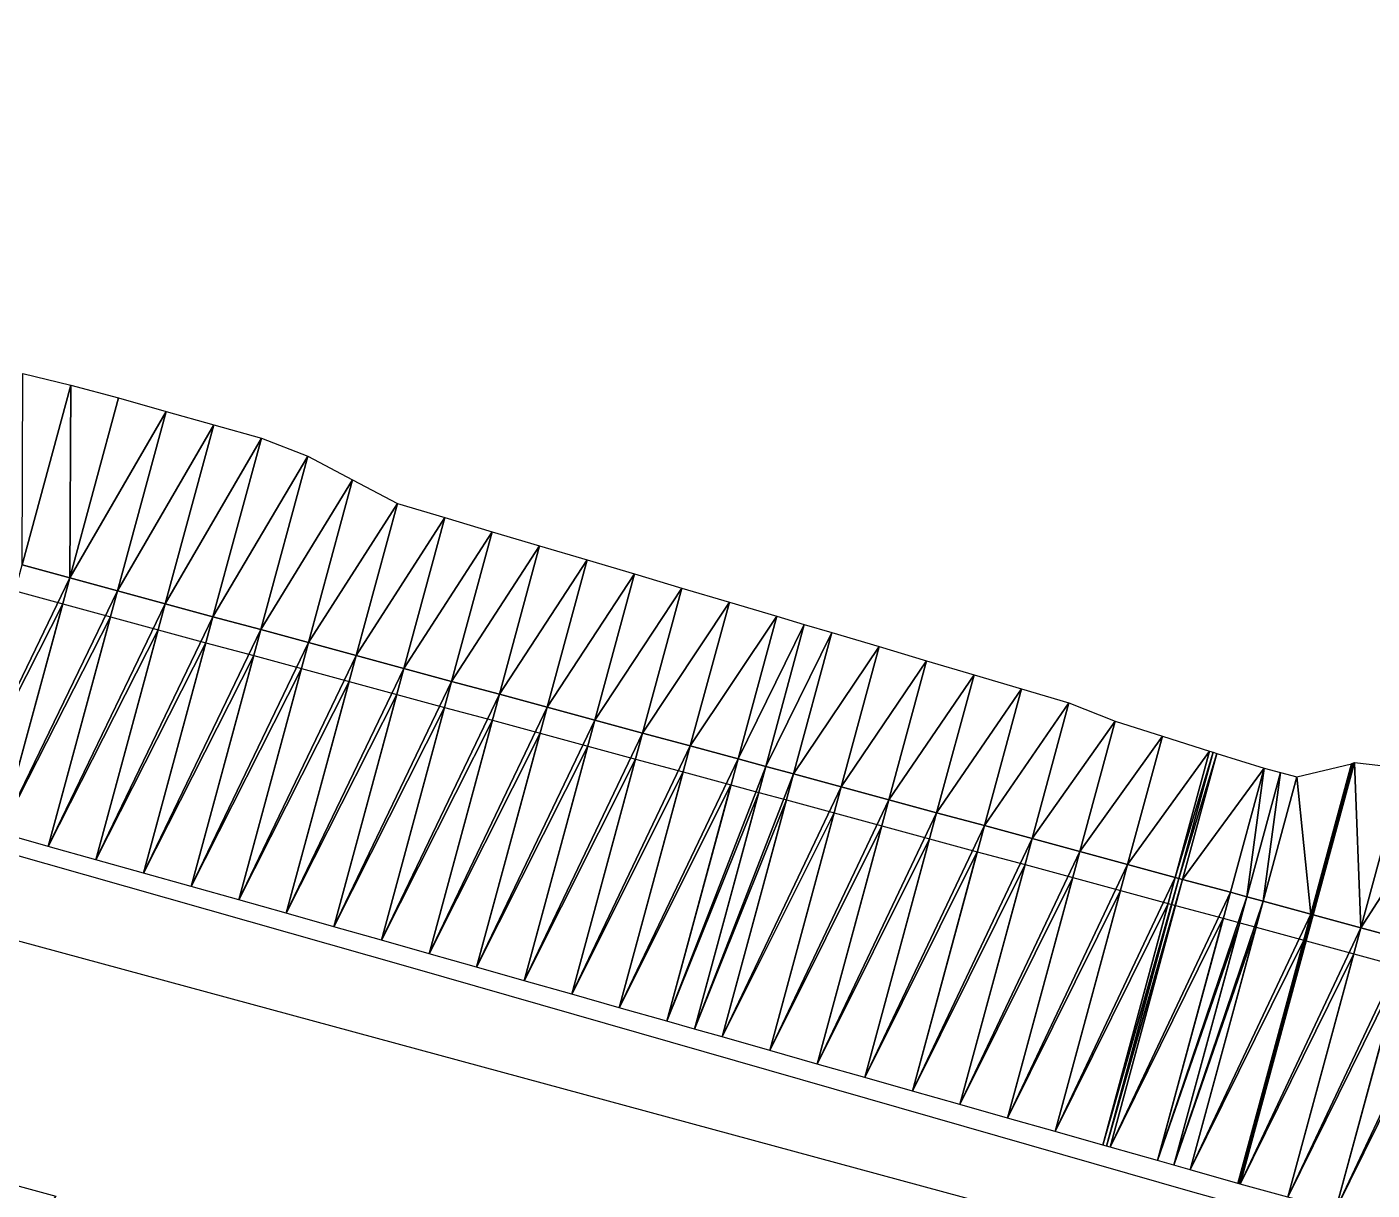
# Model space of a CAD drawing. Header units: metres. Extents: x 1882598 to 1885460, y 3171405 to 3171756.
# Drawn here: x 1884084.09 to 1884111.3, y 3171608.91 to 3171632.44 of the extents above; entities that cross this region are included whole.
import ezdxf

# ---------------------------------------------------------------- set-up
doc = ezdxf.new("R2010")
doc.units = ezdxf.units.M
doc.header["$MEASUREMENT"] = 0
doc.layers.add('00DR-R_HTA_Cl A', color=7, linetype='Continuous', true_color=0xcc0000)
doc.layers.add('Triangles surfaces projet', color=7, linetype='Continuous', true_color=0x848484)
doc.layers.add('Route - 27-28_RD561 IndG - Axe', color=1, linetype='Continuous')

msp = doc.modelspace()

# ---------------------------------------------------------------- linework, layer by layer
at = {"layer": '00DR-R_HTA_Cl A'}
msp.add_polyline3d([(1884140.277, 3171610.57, 149.882), (1884136.851, 3171603.855, 149.912), (1884134.819, 3171602.511, 149.943), (1884132.256, 3171602.571, 150.138), (1884128.626, 3171603.053, 150.295), (1884107.67, 3171608.875, 150.512), (1884091.849, 3171613.414, 150.792), (1884073.796, 3171618.552, 150.837), (1884047.812, 3171625.888, 151.097), (1884023.878, 3171632.74, 151.242), (1884015.443, 3171635.257, 151.2), (1884008.357, 3171637.466, 151.195), (1884002.02, 3171639.346, 151.252), (1883996.948, 3171640.747, 151.278), (1883973.83, 3171647.563, 151.576), (1883938.033, 3171657.516, 151.837), (1883928.705, 3171660.207, 152.712)], dxfattribs=at)
at = {"layer": 'Route - 27-28_RD561 IndG - Axe'}
msp.add_line((1883921.327, 3171658.024), (1884164.823, 3171592.026), dxfattribs=at)
at = {"layer": 'Triangles surfaces projet'}
for points in [[(1884083.997, 3171621.561, 150.735), (1884084.01, 3171625.431, 148.25), (1884084.981, 3171625.195, 148.225), (1884083.997, 3171621.561, 150.735)], [(1884084.981, 3171625.195, 148.225), (1884084.962, 3171621.299, 150.728), (1884083.997, 3171621.561, 150.735), (1884084.981, 3171625.195, 148.225)], [(1884085.949, 3171624.942, 148.212), (1884084.962, 3171621.299, 150.728), (1884084.981, 3171625.195, 148.225), (1884085.949, 3171624.942, 148.212)], [(1884086.91, 3171624.664, 148.216), (1884084.962, 3171621.299, 150.728), (1884085.949, 3171624.942, 148.212), (1884086.91, 3171624.664, 148.216)], [(1884086.91, 3171624.664, 148.216), (1884085.927, 3171621.037, 150.721), (1884084.962, 3171621.299, 150.728), (1884086.91, 3171624.664, 148.216)], [(1884085.927, 3171621.037, 150.721), (1884086.91, 3171624.664, 148.216), (1884087.872, 3171624.393, 148.216), (1884085.927, 3171621.037, 150.721)], [(1884085.927, 3171621.037, 150.721), (1884087.872, 3171624.393, 148.216), (1884086.892, 3171620.776, 150.714), (1884085.927, 3171621.037, 150.721)], [(1884086.892, 3171620.776, 150.714), (1884087.872, 3171624.393, 148.216), (1884088.835, 3171624.122, 148.215), (1884086.892, 3171620.776, 150.714)], [(1884086.892, 3171620.776, 150.714), (1884088.835, 3171624.122, 148.215), (1884087.857, 3171620.514, 150.707), (1884086.892, 3171620.776, 150.714)], [(1884087.857, 3171620.514, 150.707), (1884088.835, 3171624.122, 148.215), (1884089.774, 3171623.764, 148.275), (1884087.857, 3171620.514, 150.707)], [(1884087.857, 3171620.514, 150.707), (1884089.774, 3171623.764, 148.275), (1884088.822, 3171620.253, 150.7), (1884087.857, 3171620.514, 150.707)], [(1884090.68, 3171623.283, 148.419), (1884088.822, 3171620.253, 150.7), (1884089.774, 3171623.764, 148.275), (1884090.68, 3171623.283, 148.419)], [(1884088.822, 3171620.253, 150.7), (1884090.68, 3171623.283, 148.419), (1884089.788, 3171619.991, 150.693), (1884088.822, 3171620.253, 150.7)], [(1884089.788, 3171619.991, 150.693), (1884090.68, 3171623.283, 148.419), (1884091.586, 3171622.802, 148.564), (1884089.788, 3171619.991, 150.693)], [(1884090.753, 3171619.729, 150.686), (1884089.788, 3171619.991, 150.693), (1884091.586, 3171622.802, 148.564), (1884090.753, 3171619.729, 150.686)], [(1884092.544, 3171622.517, 148.573), (1884090.753, 3171619.729, 150.686), (1884091.586, 3171622.802, 148.564), (1884092.544, 3171622.517, 148.573)], [(1884091.718, 3171619.468, 150.679), (1884090.753, 3171619.729, 150.686), (1884092.544, 3171622.517, 148.573), (1884091.718, 3171619.468, 150.679)], [(1884091.718, 3171619.468, 150.679), (1884092.544, 3171622.517, 148.573), (1884093.503, 3171622.232, 148.581), (1884091.718, 3171619.468, 150.679)], [(1884092.683, 3171619.206, 150.672), (1884091.718, 3171619.468, 150.679), (1884093.503, 3171622.232, 148.581), (1884092.683, 3171619.206, 150.672)], [(1884092.683, 3171619.206, 150.672), (1884093.503, 3171622.232, 148.581), (1884094.462, 3171621.948, 148.59), (1884092.683, 3171619.206, 150.672)], [(1884093.648, 3171618.945, 150.665), (1884092.683, 3171619.206, 150.672), (1884094.462, 3171621.948, 148.59), (1884093.648, 3171618.945, 150.665)], [(1884094.462, 3171621.948, 148.59), (1884095.421, 3171621.663, 148.599), (1884093.648, 3171618.945, 150.665), (1884094.462, 3171621.948, 148.59)], [(1884082.6, 3171616.41, 150.869), (1884083.997, 3171621.561, 150.735), (1884084.962, 3171621.299, 150.728), (1884082.6, 3171616.41, 150.869)], [(1884093.648, 3171618.945, 150.665), (1884095.421, 3171621.663, 148.599), (1884094.613, 3171618.683, 150.658), (1884093.648, 3171618.945, 150.665)], [(1884094.613, 3171618.683, 150.658), (1884095.421, 3171621.663, 148.599), (1884096.38, 3171621.378, 148.608), (1884094.613, 3171618.683, 150.658)], [(1884083.563, 3171616.139, 150.862), (1884082.6, 3171616.41, 150.869), (1884084.962, 3171621.299, 150.728), (1884083.563, 3171616.139, 150.862)], [(1884084.962, 3171621.299, 150.728), (1884085.927, 3171621.037, 150.721), (1884083.563, 3171616.139, 150.862), (1884084.962, 3171621.299, 150.728)], [(1884096.38, 3171621.378, 148.608), (1884095.579, 3171618.421, 150.65), (1884094.613, 3171618.683, 150.658), (1884096.38, 3171621.378, 148.608)], [(1884096.38, 3171621.378, 148.608), (1884097.339, 3171621.093, 148.617), (1884095.579, 3171618.421, 150.65), (1884096.38, 3171621.378, 148.608)], [(1884084.819, 3171620.773, 151.092), (1884082.6, 3171616.41, 151.219), (1884083.854, 3171621.034, 151.099), (1884084.819, 3171620.773, 151.092)], [(1884084.526, 3171615.868, 150.855), (1884083.563, 3171616.139, 150.862), (1884085.927, 3171621.037, 150.721), (1884084.526, 3171615.868, 150.855)], [(1884084.526, 3171615.868, 150.855), (1884085.927, 3171621.037, 150.721), (1884086.892, 3171620.776, 150.714), (1884084.526, 3171615.868, 150.855)], [(1884095.579, 3171618.421, 150.65), (1884097.339, 3171621.093, 148.617), (1884096.544, 3171618.16, 150.643), (1884095.579, 3171618.421, 150.65)], [(1884098.298, 3171620.808, 148.626), (1884096.544, 3171618.16, 150.643), (1884097.339, 3171621.093, 148.617), (1884098.298, 3171620.808, 148.626)], [(1884083.563, 3171616.139, 151.212), (1884082.6, 3171616.41, 151.219), (1884084.819, 3171620.773, 151.092), (1884083.563, 3171616.139, 151.212)], [(1884085.784, 3171620.511, 151.085), (1884083.563, 3171616.139, 151.212), (1884084.819, 3171620.773, 151.092), (1884085.784, 3171620.511, 151.085)], [(1884084.526, 3171615.868, 150.855), (1884086.892, 3171620.776, 150.714), (1884085.489, 3171615.598, 150.848), (1884084.526, 3171615.868, 150.855)], [(1884085.489, 3171615.598, 150.848), (1884086.892, 3171620.776, 150.714), (1884087.857, 3171620.514, 150.707), (1884085.489, 3171615.598, 150.848)], [(1884096.544, 3171618.16, 150.643), (1884098.298, 3171620.808, 148.626), (1884097.509, 3171617.898, 150.636), (1884096.544, 3171618.16, 150.643)], [(1884097.509, 3171617.898, 150.636), (1884098.298, 3171620.808, 148.626), (1884099.257, 3171620.524, 148.635), (1884097.509, 3171617.898, 150.636)], [(1884085.784, 3171620.511, 151.085), (1884084.526, 3171615.868, 151.205), (1884083.563, 3171616.139, 151.212), (1884085.784, 3171620.511, 151.085)], [(1884086.749, 3171620.249, 151.078), (1884084.526, 3171615.868, 151.205), (1884085.784, 3171620.511, 151.085), (1884086.749, 3171620.249, 151.078)], [(1884087.857, 3171620.514, 150.707), (1884086.451, 3171615.327, 150.841), (1884085.489, 3171615.598, 150.848), (1884087.857, 3171620.514, 150.707)], [(1884088.822, 3171620.253, 150.7), (1884086.451, 3171615.327, 150.841), (1884087.857, 3171620.514, 150.707), (1884088.822, 3171620.253, 150.7)], [(1884098.474, 3171617.637, 150.629), (1884097.509, 3171617.898, 150.636), (1884099.257, 3171620.524, 148.635), (1884098.474, 3171617.637, 150.629)], [(1884098.474, 3171617.637, 150.629), (1884099.257, 3171620.524, 148.635), (1884099.813, 3171620.358, 148.64), (1884098.474, 3171617.637, 150.629)], [(1884086.749, 3171620.249, 151.078), (1884085.489, 3171615.598, 151.198), (1884084.526, 3171615.868, 151.205), (1884086.749, 3171620.249, 151.078)], [(1884087.715, 3171619.988, 151.071), (1884085.489, 3171615.598, 151.198), (1884086.749, 3171620.249, 151.078), (1884087.715, 3171619.988, 151.071)], [(1884086.451, 3171615.327, 150.841), (1884088.822, 3171620.253, 150.7), (1884087.414, 3171615.056, 150.835), (1884086.451, 3171615.327, 150.841)], [(1884089.788, 3171619.991, 150.693), (1884087.414, 3171615.056, 150.835), (1884088.822, 3171620.253, 150.7), (1884089.788, 3171619.991, 150.693)], [(1884099.813, 3171620.358, 148.64), (1884099.034, 3171617.485, 150.625), (1884098.474, 3171617.637, 150.629), (1884099.813, 3171620.358, 148.64)], [(1884099.034, 3171617.485, 150.625), (1884099.813, 3171620.358, 148.64), (1884100.37, 3171620.193, 148.646), (1884099.034, 3171617.485, 150.625)], [(1884099.034, 3171617.485, 150.625), (1884100.37, 3171620.193, 148.646), (1884099.594, 3171617.333, 150.621), (1884099.034, 3171617.485, 150.625)], [(1884101.328, 3171619.908, 148.655), (1884099.594, 3171617.333, 150.621), (1884100.37, 3171620.193, 148.646), (1884101.328, 3171619.908, 148.655)], [(1884087.715, 3171619.988, 151.071), (1884086.451, 3171615.327, 151.191), (1884085.489, 3171615.598, 151.198), (1884087.715, 3171619.988, 151.071)], [(1884088.68, 3171619.726, 151.064), (1884086.451, 3171615.327, 151.191), (1884087.715, 3171619.988, 151.071), (1884088.68, 3171619.726, 151.064)], [(1884087.414, 3171615.056, 150.835), (1884089.788, 3171619.991, 150.693), (1884088.377, 3171614.785, 150.828), (1884087.414, 3171615.056, 150.835)], [(1884089.788, 3171619.991, 150.693), (1884090.753, 3171619.729, 150.686), (1884088.377, 3171614.785, 150.828), (1884089.788, 3171619.991, 150.693)], [(1884101.328, 3171619.908, 148.655), (1884100.56, 3171617.071, 150.614), (1884099.594, 3171617.333, 150.621), (1884101.328, 3171619.908, 148.655)], [(1884101.328, 3171619.908, 148.655), (1884102.287, 3171619.623, 148.664), (1884100.56, 3171617.071, 150.614), (1884101.328, 3171619.908, 148.655)], [(1884088.68, 3171619.726, 151.064), (1884087.414, 3171615.056, 151.185), (1884086.451, 3171615.327, 151.191), (1884088.68, 3171619.726, 151.064)], [(1884089.645, 3171619.465, 151.057), (1884087.414, 3171615.056, 151.185), (1884088.68, 3171619.726, 151.064), (1884089.645, 3171619.465, 151.057)], [(1884088.377, 3171614.785, 150.828), (1884090.753, 3171619.729, 150.686), (1884089.339, 3171614.515, 150.821), (1884088.377, 3171614.785, 150.828)], [(1884091.718, 3171619.468, 150.679), (1884089.339, 3171614.515, 150.821), (1884090.753, 3171619.729, 150.686), (1884091.718, 3171619.468, 150.679)], [(1884089.645, 3171619.465, 151.057), (1884088.377, 3171614.785, 151.178), (1884087.414, 3171615.056, 151.185), (1884089.645, 3171619.465, 151.057)], [(1884090.61, 3171619.203, 151.049), (1884088.377, 3171614.785, 151.178), (1884089.645, 3171619.465, 151.057), (1884090.61, 3171619.203, 151.049)], [(1884091.718, 3171619.468, 150.679), (1884090.301, 3171614.241, 150.814), (1884089.339, 3171614.515, 150.821), (1884091.718, 3171619.468, 150.679)], [(1884092.683, 3171619.206, 150.672), (1884090.301, 3171614.241, 150.814), (1884091.718, 3171619.468, 150.679), (1884092.683, 3171619.206, 150.672)], [(1884102.287, 3171619.623, 148.664), (1884101.525, 3171616.81, 150.607), (1884100.56, 3171617.071, 150.614), (1884102.287, 3171619.623, 148.664)], [(1884102.287, 3171619.623, 148.664), (1884103.246, 3171619.339, 148.672), (1884101.525, 3171616.81, 150.607), (1884102.287, 3171619.623, 148.664)], [(1884088.377, 3171614.785, 151.178), (1884090.61, 3171619.203, 151.049), (1884089.339, 3171614.515, 151.171), (1884088.377, 3171614.785, 151.178)], [(1884091.575, 3171618.941, 151.042), (1884089.339, 3171614.515, 151.171), (1884090.61, 3171619.203, 151.049), (1884091.575, 3171618.941, 151.042)], [(1884091.263, 3171613.968, 150.807), (1884090.301, 3171614.241, 150.814), (1884092.683, 3171619.206, 150.672), (1884091.263, 3171613.968, 150.807)], [(1884093.648, 3171618.945, 150.665), (1884091.263, 3171613.968, 150.807), (1884092.683, 3171619.206, 150.672), (1884093.648, 3171618.945, 150.665)], [(1884102.49, 3171616.548, 150.6), (1884101.525, 3171616.81, 150.607), (1884103.246, 3171619.339, 148.672), (1884102.49, 3171616.548, 150.6)], [(1884102.49, 3171616.548, 150.6), (1884103.246, 3171619.339, 148.672), (1884104.205, 3171619.054, 148.681), (1884102.49, 3171616.548, 150.6)], [(1884089.339, 3171614.515, 151.171), (1884091.575, 3171618.941, 151.042), (1884090.301, 3171614.241, 151.164), (1884089.339, 3171614.515, 151.171)], [(1884092.54, 3171618.68, 151.035), (1884090.301, 3171614.241, 151.164), (1884091.575, 3171618.941, 151.042), (1884092.54, 3171618.68, 151.035)], [(1884093.648, 3171618.945, 150.665), (1884092.225, 3171613.695, 150.801), (1884091.263, 3171613.968, 150.807), (1884093.648, 3171618.945, 150.665)], [(1884092.225, 3171613.695, 150.801), (1884093.648, 3171618.945, 150.665), (1884094.613, 3171618.683, 150.658), (1884092.225, 3171613.695, 150.801)], [(1884104.205, 3171619.054, 148.681), (1884103.455, 3171616.287, 150.593), (1884102.49, 3171616.548, 150.6), (1884104.205, 3171619.054, 148.681)], [(1884104.205, 3171619.054, 148.681), (1884105.165, 3171618.772, 148.689), (1884103.455, 3171616.287, 150.593), (1884104.205, 3171619.054, 148.681)], [(1884090.301, 3171614.241, 151.164), (1884092.54, 3171618.68, 151.035), (1884091.263, 3171613.968, 151.157), (1884090.301, 3171614.241, 151.164)], [(1884093.506, 3171618.418, 151.028), (1884091.263, 3171613.968, 151.157), (1884092.54, 3171618.68, 151.035), (1884093.506, 3171618.418, 151.028)], [(1884094.613, 3171618.683, 150.658), (1884093.187, 3171613.422, 150.794), (1884092.225, 3171613.695, 150.801), (1884094.613, 3171618.683, 150.658)], [(1884094.613, 3171618.683, 150.658), (1884095.579, 3171618.421, 150.65), (1884093.187, 3171613.422, 150.794), (1884094.613, 3171618.683, 150.658)], [(1884103.455, 3171616.287, 150.593), (1884105.165, 3171618.772, 148.689), (1884104.42, 3171616.025, 150.586), (1884103.455, 3171616.287, 150.593)], [(1884104.42, 3171616.025, 150.586), (1884105.165, 3171618.772, 148.689), (1884106.101, 3171618.403, 148.755), (1884104.42, 3171616.025, 150.586)], [(1884091.263, 3171613.968, 151.157), (1884093.506, 3171618.418, 151.028), (1884092.225, 3171613.695, 151.151), (1884091.263, 3171613.968, 151.157)], [(1884094.471, 3171618.157, 151.021), (1884092.225, 3171613.695, 151.151), (1884093.506, 3171618.418, 151.028), (1884094.471, 3171618.157, 151.021)], [(1884095.579, 3171618.421, 150.65), (1884094.149, 3171613.148, 150.787), (1884093.187, 3171613.422, 150.794), (1884095.579, 3171618.421, 150.65)], [(1884094.149, 3171613.148, 150.787), (1884095.579, 3171618.421, 150.65), (1884096.544, 3171618.16, 150.643), (1884094.149, 3171613.148, 150.787)], [(1884105.385, 3171615.763, 150.579), (1884104.42, 3171616.025, 150.586), (1884106.101, 3171618.403, 148.755), (1884105.385, 3171615.763, 150.579)], [(1884107.055, 3171618.099, 148.778), (1884105.385, 3171615.763, 150.579), (1884106.101, 3171618.403, 148.755), (1884107.055, 3171618.099, 148.778)], [(1884092.225, 3171613.695, 151.151), (1884094.471, 3171618.157, 151.021), (1884093.187, 3171613.422, 151.144), (1884092.225, 3171613.695, 151.151)], [(1884095.436, 3171617.895, 151.014), (1884093.187, 3171613.422, 151.144), (1884094.471, 3171618.157, 151.021), (1884095.436, 3171617.895, 151.014)], [(1884094.149, 3171613.148, 150.787), (1884096.544, 3171618.16, 150.643), (1884095.111, 3171612.875, 150.78), (1884094.149, 3171613.148, 150.787)], [(1884097.509, 3171617.898, 150.636), (1884095.111, 3171612.875, 150.78), (1884096.544, 3171618.16, 150.643), (1884097.509, 3171617.898, 150.636)], [(1884106.351, 3171615.502, 150.572), (1884105.385, 3171615.763, 150.579), (1884107.055, 3171618.099, 148.778), (1884106.351, 3171615.502, 150.572)], [(1884107.055, 3171618.099, 148.778), (1884108.008, 3171617.794, 148.8), (1884106.351, 3171615.502, 150.572), (1884107.055, 3171618.099, 148.778)], [(1884093.187, 3171613.422, 151.144), (1884095.436, 3171617.895, 151.014), (1884094.149, 3171613.148, 151.137), (1884093.187, 3171613.422, 151.144)], [(1884096.401, 3171617.633, 151.007), (1884094.149, 3171613.148, 151.137), (1884095.436, 3171617.895, 151.014), (1884096.401, 3171617.633, 151.007)], [(1884095.111, 3171612.875, 150.78), (1884097.509, 3171617.898, 150.636), (1884096.073, 3171612.602, 150.774), (1884095.111, 3171612.875, 150.78)], [(1884098.474, 3171617.637, 150.629), (1884096.073, 3171612.602, 150.774), (1884097.509, 3171617.898, 150.636), (1884098.474, 3171617.637, 150.629)], [(1884106.351, 3171615.502, 150.572), (1884108.008, 3171617.794, 148.8), (1884107.316, 3171615.24, 150.564), (1884106.351, 3171615.502, 150.572)], [(1884108.082, 3171617.771, 148.802), (1884107.316, 3171615.24, 150.564), (1884108.008, 3171617.794, 148.8), (1884108.082, 3171617.771, 148.802)], [(1884107.316, 3171615.24, 150.564), (1884108.082, 3171617.771, 148.802), (1884107.39, 3171615.22, 150.564), (1884107.316, 3171615.24, 150.564)], [(1884108.155, 3171617.748, 148.804), (1884107.39, 3171615.22, 150.564), (1884108.082, 3171617.771, 148.802), (1884108.155, 3171617.748, 148.804)], [(1884107.39, 3171615.22, 150.564), (1884108.155, 3171617.748, 148.804), (1884107.464, 3171615.2, 150.563), (1884107.39, 3171615.22, 150.564)], [(1884107.464, 3171615.2, 150.563), (1884108.155, 3171617.748, 148.804), (1884109.11, 3171617.45, 148.821), (1884107.464, 3171615.2, 150.563)], [(1884094.149, 3171613.148, 151.137), (1884096.401, 3171617.633, 151.007), (1884095.111, 3171612.875, 151.13), (1884094.149, 3171613.148, 151.137)], [(1884097.366, 3171617.372, 151), (1884095.111, 3171612.875, 151.13), (1884096.401, 3171617.633, 151.007), (1884097.366, 3171617.372, 151)], [(1884098.474, 3171617.637, 150.629), (1884097.036, 3171612.329, 150.767), (1884096.073, 3171612.602, 150.774), (1884098.474, 3171617.637, 150.629)], [(1884097.036, 3171612.329, 150.767), (1884098.474, 3171617.637, 150.629), (1884099.034, 3171617.485, 150.625), (1884097.036, 3171612.329, 150.767)], [(1884097.036, 3171612.329, 150.767), (1884099.034, 3171617.485, 150.625), (1884097.594, 3171612.17, 150.763), (1884097.036, 3171612.329, 150.767)], [(1884099.034, 3171617.485, 150.625), (1884099.594, 3171617.333, 150.621), (1884097.594, 3171612.17, 150.763), (1884099.034, 3171617.485, 150.625)], [(1884110.056, 3171614.497, 150.544), (1884109.773, 3171617.273, 148.815), (1884110.88, 3171617.535, 148.446), (1884110.056, 3171614.497, 150.544)], [(1884110.88, 3171617.535, 148.446), (1884110.08, 3171614.491, 150.544), (1884110.056, 3171614.497, 150.544), (1884110.88, 3171617.535, 148.446)], [(1884110.08, 3171614.491, 150.544), (1884110.88, 3171617.535, 148.446), (1884110.909, 3171617.549, 148.432), (1884110.08, 3171614.491, 150.544)], [(1884110.909, 3171617.549, 148.431), (1884110.104, 3171614.483, 150.544), (1884110.08, 3171614.491, 150.544), (1884110.909, 3171617.549, 148.431)], [(1884110.104, 3171614.483, 150.544), (1884110.909, 3171617.549, 148.431), (1884110.94, 3171617.565, 148.415), (1884110.104, 3171614.483, 150.544)], [(1884110.94, 3171617.565, 148.415), (1884111.069, 3171614.222, 150.537), (1884110.104, 3171614.483, 150.544), (1884110.94, 3171617.565, 148.415)], [(1884110.88, 3171617.535, 148.446), (1884110.91, 3171617.552, 148.43), (1884110.909, 3171617.549, 148.432), (1884110.88, 3171617.535, 148.446)], [(1884110.94, 3171617.565, 148.415), (1884111.945, 3171617.45, 148.307), (1884111.069, 3171614.222, 150.537), (1884110.94, 3171617.565, 148.415)], [(1884095.111, 3171612.875, 151.13), (1884097.366, 3171617.372, 151), (1884096.073, 3171612.602, 151.124), (1884095.111, 3171612.875, 151.13)], [(1884098.331, 3171617.11, 150.993), (1884096.073, 3171612.602, 151.124), (1884097.366, 3171617.372, 151), (1884098.331, 3171617.11, 150.993)], [(1884099.594, 3171617.333, 150.621), (1884098.152, 3171612.012, 150.759), (1884097.594, 3171612.17, 150.763), (1884099.594, 3171617.333, 150.621)], [(1884099.594, 3171617.333, 150.621), (1884100.56, 3171617.071, 150.614), (1884098.152, 3171612.012, 150.759), (1884099.594, 3171617.333, 150.621)], [(1884108.43, 3171614.938, 150.556), (1884107.464, 3171615.2, 150.563), (1884109.11, 3171617.45, 148.821), (1884108.43, 3171614.938, 150.556)], [(1884109.11, 3171617.45, 148.821), (1884108.76, 3171614.849, 150.554), (1884108.43, 3171614.938, 150.556), (1884109.11, 3171617.45, 148.821)], [(1884109.442, 3171617.362, 148.818), (1884108.76, 3171614.849, 150.554), (1884109.11, 3171617.45, 148.821), (1884109.442, 3171617.362, 148.818)], [(1884109.091, 3171614.759, 150.551), (1884108.76, 3171614.849, 150.554), (1884109.442, 3171617.362, 148.818), (1884109.091, 3171614.759, 150.551)], [(1884109.091, 3171614.759, 150.551), (1884109.442, 3171617.362, 148.818), (1884109.773, 3171617.273, 148.815), (1884109.091, 3171614.759, 150.551)], [(1884110.056, 3171614.497, 150.544), (1884109.091, 3171614.759, 150.551), (1884109.773, 3171617.273, 148.815), (1884110.056, 3171614.497, 150.544)], [(1884112.856, 3171616.989, 148.438), (1884111.069, 3171614.222, 150.537), (1884111.945, 3171617.45, 148.307), (1884112.856, 3171616.989, 148.438)], [(1884096.073, 3171612.602, 151.124), (1884098.331, 3171617.11, 150.993), (1884097.036, 3171612.329, 151.117), (1884096.073, 3171612.602, 151.124)], [(1884098.892, 3171616.958, 150.989), (1884097.036, 3171612.329, 151.117), (1884098.331, 3171617.11, 150.993), (1884098.892, 3171616.958, 150.989)], [(1884097.036, 3171612.329, 151.117), (1884098.892, 3171616.958, 150.989), (1884097.594, 3171612.17, 151.113), (1884097.036, 3171612.329, 151.117)], [(1884099.452, 3171616.807, 150.985), (1884097.594, 3171612.17, 151.113), (1884098.892, 3171616.958, 150.989), (1884099.452, 3171616.807, 150.985)], [(1884100.56, 3171617.071, 150.614), (1884099.114, 3171611.738, 150.752), (1884098.152, 3171612.012, 150.759), (1884100.56, 3171617.071, 150.614)], [(1884100.56, 3171617.071, 150.614), (1884101.525, 3171616.81, 150.607), (1884099.114, 3171611.738, 150.752), (1884100.56, 3171617.071, 150.614)], [(1884111.069, 3171614.222, 150.537), (1884112.856, 3171616.989, 148.438), (1884112.035, 3171613.96, 150.53), (1884111.069, 3171614.222, 150.537)], [(1884097.594, 3171612.17, 151.113), (1884099.452, 3171616.807, 150.985), (1884098.152, 3171612.012, 151.109), (1884097.594, 3171612.17, 151.113)], [(1884100.417, 3171616.545, 150.978), (1884098.152, 3171612.012, 151.109), (1884099.452, 3171616.807, 150.985), (1884100.417, 3171616.545, 150.978)], [(1884099.114, 3171611.738, 150.752), (1884101.525, 3171616.81, 150.607), (1884100.076, 3171611.465, 150.745), (1884099.114, 3171611.738, 150.752)], [(1884100.076, 3171611.465, 150.745), (1884101.525, 3171616.81, 150.607), (1884102.49, 3171616.548, 150.6), (1884100.076, 3171611.465, 150.745)], [(1884098.152, 3171612.012, 151.109), (1884100.417, 3171616.545, 150.978), (1884099.114, 3171611.738, 151.102), (1884098.152, 3171612.012, 151.109)], [(1884101.382, 3171616.283, 150.971), (1884099.114, 3171611.738, 151.102), (1884100.417, 3171616.545, 150.978), (1884101.382, 3171616.283, 150.971)], [(1884100.076, 3171611.465, 150.745), (1884102.49, 3171616.548, 150.6), (1884101.038, 3171611.192, 150.739), (1884100.076, 3171611.465, 150.745)], [(1884101.038, 3171611.192, 150.739), (1884102.49, 3171616.548, 150.6), (1884103.455, 3171616.287, 150.593), (1884101.038, 3171611.192, 150.739)], [(1884099.114, 3171611.738, 151.102), (1884101.382, 3171616.283, 150.971), (1884100.076, 3171611.465, 151.095), (1884099.114, 3171611.738, 151.102)], [(1884102.347, 3171616.022, 150.963), (1884100.076, 3171611.465, 151.095), (1884101.382, 3171616.283, 150.971), (1884102.347, 3171616.022, 150.963)], [(1884102, 3171610.919, 150.732), (1884101.038, 3171611.192, 150.739), (1884103.455, 3171616.287, 150.593), (1884102, 3171610.919, 150.732)], [(1884103.455, 3171616.287, 150.593), (1884104.42, 3171616.025, 150.586), (1884102, 3171610.919, 150.732), (1884103.455, 3171616.287, 150.593)], [(1884100.076, 3171611.465, 151.095), (1884102.347, 3171616.022, 150.963), (1884101.038, 3171611.192, 151.089), (1884100.076, 3171611.465, 151.095)], [(1884103.312, 3171615.76, 150.956), (1884101.038, 3171611.192, 151.089), (1884102.347, 3171616.022, 150.963), (1884103.312, 3171615.76, 150.956)], [(1884104.42, 3171616.025, 150.586), (1884102.962, 3171610.646, 150.725), (1884102, 3171610.919, 150.732), (1884104.42, 3171616.025, 150.586)], [(1884104.42, 3171616.025, 150.586), (1884105.385, 3171615.763, 150.579), (1884102.962, 3171610.646, 150.725), (1884104.42, 3171616.025, 150.586)], [(1884101.038, 3171611.192, 151.089), (1884103.312, 3171615.76, 150.956), (1884102, 3171610.919, 151.082), (1884101.038, 3171611.192, 151.089)], [(1884104.278, 3171615.498, 150.949), (1884102, 3171610.919, 151.082), (1884103.312, 3171615.76, 150.956), (1884104.278, 3171615.498, 150.949)], [(1884103.924, 3171610.372, 150.718), (1884102.962, 3171610.646, 150.725), (1884105.385, 3171615.763, 150.579), (1884103.924, 3171610.372, 150.718)], [(1884103.924, 3171610.372, 150.718), (1884105.385, 3171615.763, 150.579), (1884106.351, 3171615.502, 150.572), (1884103.924, 3171610.372, 150.718)], [(1884102, 3171610.919, 151.082), (1884104.278, 3171615.498, 150.949), (1884102.962, 3171610.646, 151.075), (1884102, 3171610.919, 151.082)], [(1884105.243, 3171615.237, 150.942), (1884102.962, 3171610.646, 151.075), (1884104.278, 3171615.498, 150.949), (1884105.243, 3171615.237, 150.942)], [(1884104.886, 3171610.099, 150.711), (1884103.924, 3171610.372, 150.718), (1884106.351, 3171615.502, 150.572), (1884104.886, 3171610.099, 150.711)], [(1884104.886, 3171610.099, 150.711), (1884106.351, 3171615.502, 150.572), (1884107.316, 3171615.24, 150.564), (1884104.886, 3171610.099, 150.711)], [(1884102.962, 3171610.646, 151.075), (1884105.243, 3171615.237, 150.942), (1884103.924, 3171610.372, 151.068), (1884102.962, 3171610.646, 151.075)], [(1884106.208, 3171614.975, 150.935), (1884103.924, 3171610.372, 151.068), (1884105.243, 3171615.237, 150.942), (1884106.208, 3171614.975, 150.935)], [(1884107.316, 3171615.24, 150.564), (1884105.848, 3171609.826, 150.705), (1884104.886, 3171610.099, 150.711), (1884107.316, 3171615.24, 150.564)], [(1884107.316, 3171615.24, 150.564), (1884107.39, 3171615.22, 150.564), (1884105.848, 3171609.826, 150.705), (1884107.316, 3171615.24, 150.564)], [(1884105.848, 3171609.826, 150.705), (1884107.39, 3171615.22, 150.564), (1884105.922, 3171609.805, 150.704), (1884105.848, 3171609.826, 150.705)], [(1884107.464, 3171615.2, 150.563), (1884105.922, 3171609.805, 150.704), (1884107.39, 3171615.22, 150.564), (1884107.464, 3171615.2, 150.563)], [(1884107.464, 3171615.2, 150.563), (1884105.996, 3171609.784, 150.704), (1884105.922, 3171609.805, 150.704), (1884107.464, 3171615.2, 150.563)], [(1884105.996, 3171609.784, 150.704), (1884107.464, 3171615.2, 150.563), (1884108.43, 3171614.938, 150.556), (1884105.996, 3171609.784, 150.704)], [(1884106.208, 3171614.975, 150.935), (1884104.886, 3171610.099, 151.061), (1884103.924, 3171610.372, 151.068), (1884106.208, 3171614.975, 150.935)], [(1884107.173, 3171614.714, 150.928), (1884104.886, 3171610.099, 151.061), (1884106.208, 3171614.975, 150.935), (1884107.173, 3171614.714, 150.928)], [(1884106.958, 3171609.511, 150.697), (1884105.996, 3171609.784, 150.704), (1884108.43, 3171614.938, 150.556), (1884106.958, 3171609.511, 150.697)], [(1884108.76, 3171614.849, 150.554), (1884106.958, 3171609.511, 150.697), (1884108.43, 3171614.938, 150.556), (1884108.76, 3171614.849, 150.554)], [(1884106.958, 3171609.511, 150.697), (1884108.76, 3171614.849, 150.554), (1884107.288, 3171609.417, 150.695), (1884106.958, 3171609.511, 150.697)], [(1884107.288, 3171609.417, 150.695), (1884108.76, 3171614.849, 150.554), (1884109.091, 3171614.759, 150.551), (1884107.288, 3171609.417, 150.695)], [(1884107.288, 3171609.417, 150.695), (1884109.091, 3171614.759, 150.551), (1884107.618, 3171609.323, 150.692), (1884107.288, 3171609.417, 150.695)], [(1884109.091, 3171614.759, 150.551), (1884110.056, 3171614.497, 150.544), (1884107.618, 3171609.323, 150.692), (1884109.091, 3171614.759, 150.551)], [(1884107.173, 3171614.714, 150.928), (1884105.848, 3171609.826, 151.055), (1884104.886, 3171610.099, 151.061), (1884107.173, 3171614.714, 150.928)], [(1884107.247, 3171614.694, 150.928), (1884105.848, 3171609.826, 151.055), (1884107.173, 3171614.714, 150.928), (1884107.247, 3171614.694, 150.928)], [(1884107.247, 3171614.694, 150.928), (1884105.922, 3171609.805, 151.054), (1884105.848, 3171609.826, 151.055), (1884107.247, 3171614.694, 150.928)], [(1884107.322, 3171614.673, 150.927), (1884105.922, 3171609.805, 151.054), (1884107.247, 3171614.694, 150.928), (1884107.322, 3171614.673, 150.927)], [(1884107.322, 3171614.673, 150.927), (1884105.996, 3171609.784, 151.054), (1884105.922, 3171609.805, 151.054), (1884107.322, 3171614.673, 150.927)], [(1884108.287, 3171614.412, 150.92), (1884105.996, 3171609.784, 151.054), (1884107.322, 3171614.673, 150.927), (1884108.287, 3171614.412, 150.92)], [(1884110.056, 3171614.497, 150.544), (1884108.58, 3171609.05, 150.685), (1884107.618, 3171609.323, 150.692), (1884110.056, 3171614.497, 150.544)], [(1884110.056, 3171614.497, 150.544), (1884110.08, 3171614.49, 150.544), (1884108.58, 3171609.05, 150.685), (1884110.056, 3171614.497, 150.544)], [(1884110.08, 3171614.49, 150.544), (1884108.604, 3171609.044, 150.685), (1884108.58, 3171609.05, 150.685), (1884110.08, 3171614.49, 150.544)], [(1884108.604, 3171609.044, 150.685), (1884110.08, 3171614.49, 150.544), (1884110.104, 3171614.483, 150.544), (1884108.604, 3171609.044, 150.685)], [(1884110.104, 3171614.483, 150.544), (1884108.628, 3171609.037, 150.685), (1884108.604, 3171609.044, 150.685), (1884110.104, 3171614.483, 150.544)], [(1884110.104, 3171614.483, 150.544), (1884111.069, 3171614.222, 150.537), (1884108.628, 3171609.037, 150.685), (1884110.104, 3171614.483, 150.544)], [(1884110.08, 3171614.49, 150.544), (1884110.056, 3171614.497, 150.544), (1884110.08, 3171614.491, 150.544), (1884110.08, 3171614.49, 150.544)], [(1884110.08, 3171614.491, 150.544), (1884110.104, 3171614.483, 150.544), (1884110.08, 3171614.49, 150.544), (1884110.08, 3171614.491, 150.544)], [(1884108.287, 3171614.412, 150.92), (1884106.958, 3171609.511, 151.047), (1884105.996, 3171609.784, 151.054), (1884108.287, 3171614.412, 150.92)], [(1884108.618, 3171614.322, 150.918), (1884106.958, 3171609.511, 151.047), (1884108.287, 3171614.412, 150.92), (1884108.618, 3171614.322, 150.918)], [(1884107.288, 3171609.417, 151.045), (1884106.958, 3171609.511, 151.047), (1884108.618, 3171614.322, 150.918), (1884107.288, 3171609.417, 151.045)], [(1884108.948, 3171614.232, 150.915), (1884107.288, 3171609.417, 151.045), (1884108.618, 3171614.322, 150.918), (1884108.948, 3171614.232, 150.915)], [(1884107.618, 3171609.323, 151.042), (1884107.288, 3171609.417, 151.045), (1884108.948, 3171614.232, 150.915), (1884107.618, 3171609.323, 151.042)], [(1884109.914, 3171613.971, 150.908), (1884107.618, 3171609.323, 151.042), (1884108.948, 3171614.232, 150.915), (1884109.914, 3171613.971, 150.908)], [(1884108.628, 3171609.037, 150.685), (1884111.069, 3171614.222, 150.537), (1884109.592, 3171608.772, 150.678), (1884108.628, 3171609.037, 150.685)], [(1884111.069, 3171614.222, 150.537), (1884112.035, 3171613.96, 150.53), (1884109.592, 3171608.772, 150.678), (1884111.069, 3171614.222, 150.537)], [(1884108.58, 3171609.05, 151.035), (1884107.618, 3171609.323, 151.042), (1884109.914, 3171613.971, 150.908), (1884108.58, 3171609.05, 151.035)], [(1884109.938, 3171613.964, 150.908), (1884108.58, 3171609.05, 151.035), (1884109.914, 3171613.971, 150.908), (1884109.938, 3171613.964, 150.908)], [(1884109.938, 3171613.964, 150.908), (1884108.604, 3171609.044, 151.035), (1884108.58, 3171609.05, 151.035), (1884109.938, 3171613.964, 150.908)], [(1884108.604, 3171609.044, 151.035), (1884109.938, 3171613.964, 150.908), (1884109.962, 3171613.957, 150.908), (1884108.604, 3171609.044, 151.035)], [(1884108.628, 3171609.037, 151.035), (1884108.604, 3171609.044, 151.035), (1884109.962, 3171613.957, 150.908), (1884108.628, 3171609.037, 151.035)], [(1884110.927, 3171613.695, 150.901), (1884108.628, 3171609.037, 151.035), (1884109.962, 3171613.957, 150.908), (1884110.927, 3171613.695, 150.901)], [(1884109.592, 3171608.772, 150.678), (1884112.035, 3171613.96, 150.53), (1884110.557, 3171608.507, 150.671), (1884109.592, 3171608.772, 150.678)], [(1884110.557, 3171608.507, 150.671), (1884112.035, 3171613.96, 150.53), (1884113, 3171613.699, 150.523), (1884110.557, 3171608.507, 150.671)], [(1884109.592, 3171608.772, 151.028), (1884108.628, 3171609.037, 151.035), (1884110.927, 3171613.695, 150.901), (1884109.592, 3171608.772, 151.028)], [(1884111.892, 3171613.434, 150.894), (1884109.592, 3171608.772, 151.028), (1884110.927, 3171613.695, 150.901), (1884111.892, 3171613.434, 150.894)], [(1884113, 3171613.699, 150.523), (1884111.521, 3171608.242, 150.664), (1884110.557, 3171608.507, 150.671), (1884113, 3171613.699, 150.523)], [(1884111.892, 3171613.434, 150.894), (1884110.557, 3171608.507, 151.021), (1884109.592, 3171608.772, 151.028), (1884111.892, 3171613.434, 150.894)], [(1884112.857, 3171613.172, 150.886), (1884110.557, 3171608.507, 151.021), (1884111.892, 3171613.434, 150.894), (1884112.857, 3171613.172, 150.886)], [(1884110.557, 3171608.507, 151.021), (1884112.857, 3171613.172, 150.886), (1884111.521, 3171608.242, 151.014), (1884110.557, 3171608.507, 151.021)], [(1884083.716, 3171609.056, 150.779), (1884084.68, 3171608.791, 150.772), (1884083.082, 3171606.719, 150.718), (1884083.716, 3171609.056, 150.779)], [(1884084.68, 3171608.791, 151.122), (1884083.176, 3171607.065, 151.077), (1884083.716, 3171609.056, 151.129), (1884084.68, 3171608.791, 151.122)]]:
    msp.add_3dface(points, dxfattribs=at)

doc.saveas('drawing.dxf')
